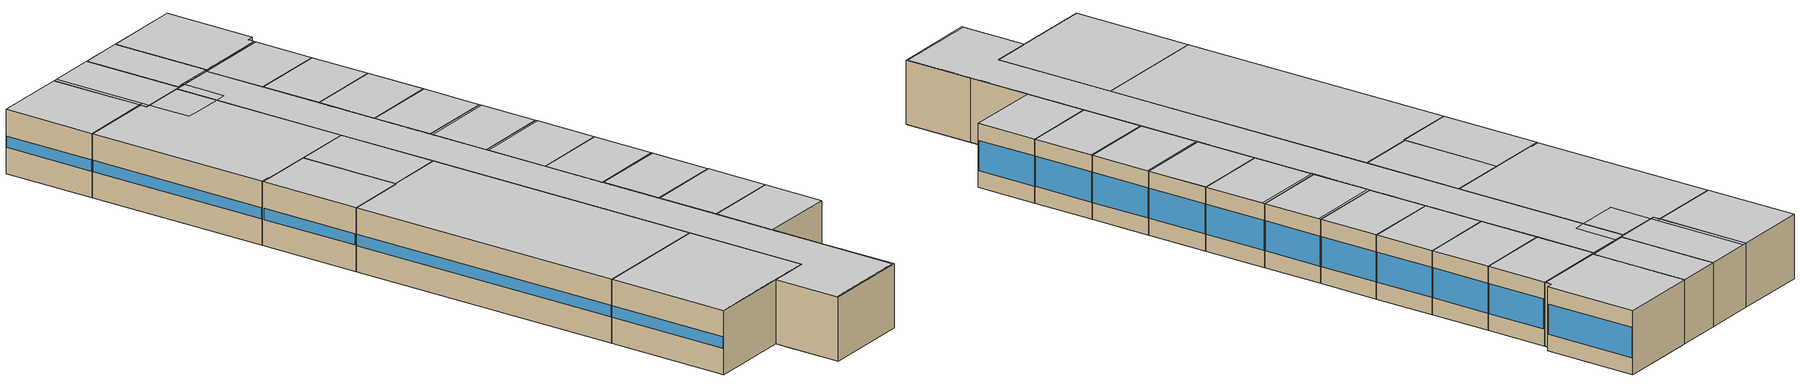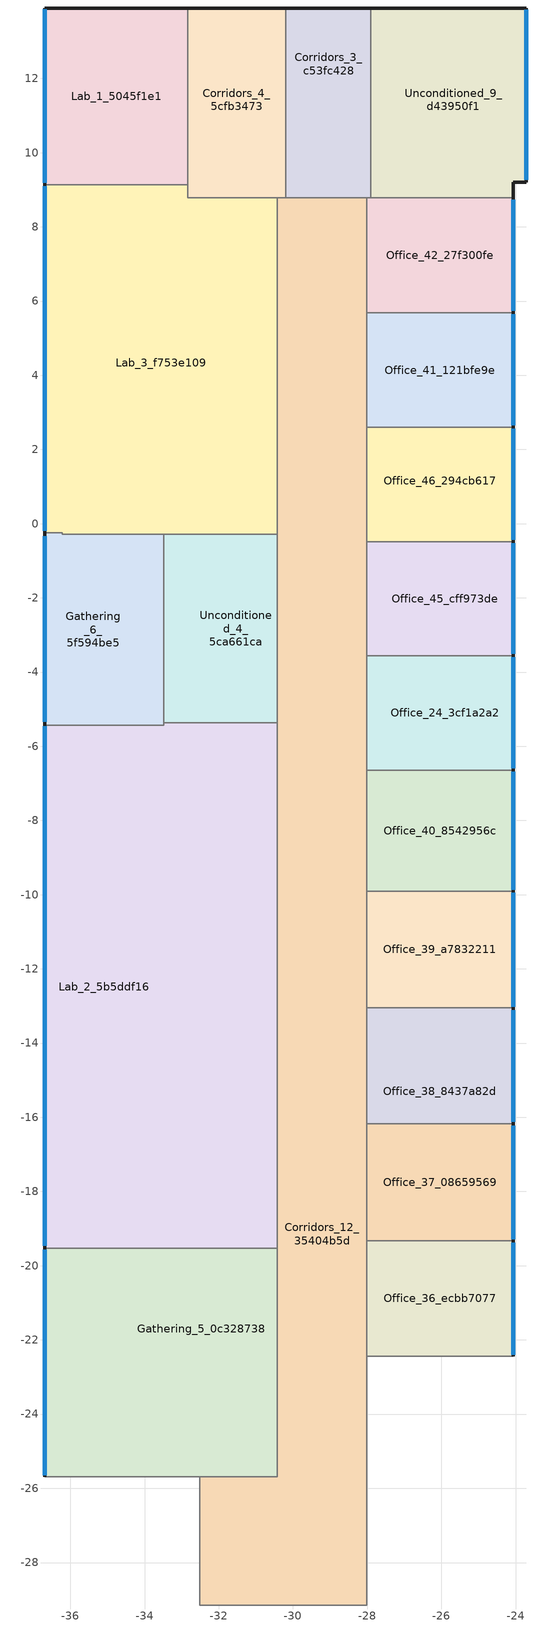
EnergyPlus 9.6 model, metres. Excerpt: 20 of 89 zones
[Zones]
Corridors_12_35404b5d
 floor to Office_31_607c4a88 (Typical Interior Floor): -30.42,-0.29 -29.99,-0.29 -29.99,-5.38 -30.42,-5.37 z3.2
 floor to Corridors_7_dc13e085 (Typical Interior Floor): -28.14,-26.44 -28.14,-29.08 -32.5,-29.08 -32.5,-26.44 z3.2
 floor to Office_30_4ed768eb (Typical Interior Floor): -28.01,-0.29 -28.01,-5.38 -29.99,-5.38 -29.99,-0.29 z3.2
 floor to Office_29_67cce044 (Typical Interior Floor): -28.14,-23.86 -28.14,-26.44 -32.37,-26.44 -32.37,-25.7 -30.42,-25.7 -30.42,-23.86 z3.2
 floor to Office_28_10400e3d (Typical Interior Floor): -28.01,-23.86 -28.01,-29.08 -28.14,-29.08 -28.14,-23.86 z3.2
 floor to Unconditioned_10_469d708f (Typical Interior Floor): -32.37,-25.7 -32.37,-26.44 -32.5,-26.44 -32.5,-25.7 z3.2
 floor to Corridors_15_e7c9870e (Typical Interior Floor): -28.01,-29.08 -28.01,-29.15 -32.5,-29.15 -32.5,-29.08 z3.2
 floor to Classroom_194e9be4 (Typical Interior Floor): -28.01,-14.44 -28.01,-23.86 -30.42,-23.86 -30.42,-14.44 z3.2
 floor to Office_50_54ba95b5 (Typical Interior Floor): -28.01,-9.9 -28.01,-14.44 -30.42,-14.44 -30.42,-9.91 z3.2
 floor to Office_49_43c56797 (Typical Interior Floor): -28.01,-5.38 -28.01,-9.9 -30.42,-9.91 -30.42,-5.38 z3.2
 floor to Office_48_73a71eeb (Typical Interior Floor): -28.01,8.79 -28.01,-0.29 -30.42,-0.29 -30.42,8.79 z3.2
 wall to Corridors_11_0a56b12f (Generic Interior Wall): -32.5,-29.15 -28.01,-29.15 z3.2:6.4
 wall to Office_46_294cb617 (Generic Interior Wall): -28.01,-0.48 -28.01,2.6 z3.2:6.4
 wall to Office_45_cff973de (Generic Interior Wall): -28.01,-3.56 -28.01,-0.48 z3.2:6.4
 wall to Office_42_27f300fe (Generic Interior Wall): -28.01,5.68 -28.01,8.79 z3.2:6.4
 wall to Office_41_121bfe9e (Generic Interior Wall): -28.01,2.6 -28.01,5.68 z3.2:6.4
 wall to Office_40_8542956c (Generic Interior Wall): -28.01,-9.9 -28.01,-6.65 z3.2:6.4
 wall to Office_39_a7832211 (Generic Interior Wall): -28.01,-13.05 -28.01,-9.9 z3.2:6.4
 wall to Office_38_8437a82d (Generic Interior Wall): -28.01,-16.17 -28.01,-13.05 z3.2:6.4
 wall to Office_37_08659569 (Generic Interior Wall): -28.01,-19.33 -28.01,-16.17 z3.2:6.4
 wall to Office_36_ecbb7077 (Generic Interior Wall): -28.01,-22.44 -28.01,-19.33 z3.2:6.4
 wall to Office_27_bf4cd343 (Generic Interior Wall): -28.01,-25.59 -28.01,-22.44 z3.2:6.4
 wall to Office_24_3cf1a2a2 (Generic Interior Wall): -28.01,-6.65 -28.01,-3.56 z3.2:6.4
 wall to Office_23_b7b9b1e6 (Generic Interior Wall): -28.01,-29.15 -28.01,-25.59 z3.2:6.4
 wall to Corridors_4_5cfb3473 (Generic Interior Wall): -30.2,8.79 -30.42,8.79 z3.2:6.4
 wall to Gathering_5_0c328738 (Generic Interior Wall): -30.42,-19.53 -30.42,-25.7 -32.5,-25.7 z3.2:6.4
 wall to Corridors_3_c53fc428 (Generic Interior Wall): -28.01,8.79 -30.2,8.79 z3.2:6.4
 wall to Unconditioned_5_2103653d (Generic Interior Wall): -32.5,-25.7 -32.5,-29.15 z3.2:6.4
 wall to Unconditioned_4_5ca661ca (Generic Interior Wall): -30.42,-0.29 -30.42,-5.37 z3.2:6.4
 wall to Lab_3_f753e109 (Generic Interior Wall): -30.42,8.79 -30.42,-0.29 z3.2:6.4
 wall to Lab_2_5b5ddf16 (Generic Interior Wall): -30.42,-5.37 -30.42,-19.53 z3.2:6.4
 ceiling to Corridors_9_6331bc1f (Typical Interior Ceiling): -28.01,-29.15 -28.01,-29.08 -32.5,-29.08 -32.5,-29.15 z6.4
 ceiling to Office_18_811d692b (Typical Interior Ceiling): -28.01,5.69 -28.01,8.79 -28.04,8.79 -28.04,5.69 z6.4
 ceiling to Office_12_30b5764e (Typical Interior Ceiling): -28.01,-29.08 -28.01,-25.68 -28.04,-25.68 -28.04,-29.08 z6.4
 ceiling to Office_11_963340c0 (Typical Interior Ceiling): -28.04,-25.68 -28.01,-25.59 -28.01,-22.46 -28.04,-22.46 z6.4
 ceiling to Office_10_878a6398 (Typical Interior Ceiling): -28.04,-22.46 -28.01,-22.44 -28.01,-19.35 -28.04,-19.35 z6.4
 ceiling to Office_9_e56703f2 (Typical Interior Ceiling): -28.04,-19.35 -28.01,-19.33 -28.01,-16.21 -28.04,-16.21 z6.4
 ceiling to Office_8_b3c4e221 (Typical Interior Ceiling): -28.04,-16.21 -28.01,-16.17 -28.01,-13.13 -28.04,-13.13 z6.4
 ceiling to Office_7_bfcaf159 (Typical Interior Ceiling): -28.04,-13.13 -28.01,-13.05 -28.01,-9.91 -28.04,-9.91 z6.4
 ceiling to Office_6_da0b6007 (Typical Interior Ceiling): -28.04,-9.91 -28.01,-9.9 -28.01,-6.79 -28.04,-6.79 z6.4
 ceiling to Office_5_a140a577 (Typical Interior Ceiling): -28.04,-6.79 -28.01,-6.65 -28.01,-3.7 -28.04,-3.7 z6.4
 ceiling to Office_4_3ece79b9 (Typical Interior Ceiling): -28.04,-3.7 -28.01,-3.56 -28.01,-0.47 -28.04,-0.47 z6.4
 ceiling to Office_3_e06cf4dc (Typical Interior Ceiling): -28.01,-0.47 -28.01,2.6 -28.04,2.6 -28.04,-0.47 z6.4
 ceiling to Office_2_8028712a (Typical Interior Ceiling): -28.01,2.6 -28.01,5.69 -28.04,5.69 -28.04,2.6 z6.4
 ceiling to Corridors_2_f9285c45 (Typical Interior Ceiling): -29.8,6.58 -29.8,8.79 -30.42,8.79 -30.42,6.58 z6.4
 ceiling to Corridors_1_2bb155a7 (Typical Interior Ceiling): -28.04,-29.08 -28.04,8.79 -29.8,8.79 -29.8,6.58 -30.42,6.58 -30.42,-25.7 -32.5,-25.7 -32.5,-29.08 z6.4
Corridors_3_c53fc428
 floor to Corridors_6_bc43cd3b (Typical Interior Floor): -27.9,10.87 -27.9,8.95 -30.17,8.95 -30.17,10.87 z3.2
 floor to Office_48_73a71eeb (Typical Interior Floor): -27.9,8.95 -27.9,8.79 -30.2,8.79 -30.17,8.95 z3.2
 floor to Unconditioned_7_b0c27ca4 (Typical Interior Floor): -27.9,13.9 -27.9,10.87 -30.17,10.87 -30.17,13.9 z3.2
 floor to Corridors_8_c5d925f6 (Typical Interior Floor): -30.17,13.9 -30.17,8.95 -30.2,8.95 -30.2,13.9 z3.2
 wall outside (Typical Insulated Metal Building Wall-R8): -27.9,13.9 -30.2,13.9 z3.2:6.4
 wall to Corridors_4_5cfb3473 (Generic Interior Wall): -30.2,13.9 -30.2,8.79 z3.2:6.4
 wall to Office_42_27f300fe (Generic Interior Wall): -28.01,8.79 -27.9,8.79 z3.2:6.4
 wall to Unconditioned_9_d43950f1 (Generic Interior Wall): -27.9,8.79 -27.9,13.9 z3.2:6.4
 ceiling to Corridors_2_f9285c45 (Typical Interior Ceiling): -29.8,8.79 -29.8,8.88 -30.16,8.88 -30.16,13.9 -30.2,13.9 -30.2,8.79 z6.4
 ceiling to Corridors_1_2bb155a7 (Typical Interior Ceiling): -28.04,8.79 -28.04,8.88 -29.8,8.88 -29.8,8.79 z6.4
 ceiling to Office_18_811d692b (Typical Interior Ceiling): -27.9,8.79 -27.9,8.88 -28.04,8.88 z6.4
 ceiling to Unconditioned_2_79a6d071 (Typical Interior Ceiling): -27.9,8.88 -27.9,13.9 -30.16,13.9 -30.16,8.88 z6.4
Corridors_4_5cfb3473
 floor to Office_48_73a71eeb (Typical Interior Floor): -30.2,8.95 -30.2,8.79 -32.83,8.79 -32.83,8.95 z3.2
 floor to Corridors_8_c5d925f6 (Typical Interior Floor): -30.2,13.9 -30.2,8.95 -32.83,8.95 -32.83,13.9 z3.2
 wall outside (Typical Insulated Metal Building Wall-R8): -30.2,13.9 -32.83,13.9 z3.2:6.4
 wall to Lab_3_f753e109 (Generic Interior Wall): -32.83,9.13 -32.83,8.79 -30.42,8.79 z3.2:6.4
 wall to Lab_1_5045f1e1 (Generic Interior Wall): -32.83,13.9 -32.83,9.13 z3.2:6.4
 ceiling to Corridors_2_f9285c45 (Typical Interior Ceiling): -30.2,8.79 -30.2,13.9 -32.61,13.9 -32.61,8.79 z6.4
 ceiling to Office_16_f026e725 (Typical Interior Ceiling): -32.61,8.79 -32.61,9.15 -32.83,9.13 -32.83,8.79 z6.4
 ceiling to Office_1_9418702d (Typical Interior Ceiling): -32.61,9.15 -32.61,13.9 -32.83,13.9 -32.83,9.15 z6.4
Gathering_5_0c328738
 floor to Unconditioned_10_469d708f (Typical Interior Floor): -32.37,-23.86 -32.37,-25.7 -34.53,-25.7 -34.53,-23.86 z3.2
 floor to Corridors_5_29b8e683 (Typical Interior Floor): -34.53,-19.53 -34.53,-25.7 -36.7,-25.7 -36.69,-19.53 z3.2
 floor to Classroom_194e9be4 (Typical Interior Floor): -30.42,-19.53 -30.42,-23.86 -34.53,-23.86 -34.53,-19.53 z3.2
 floor to Office_29_67cce044 (Typical Interior Floor): -30.42,-23.86 -30.42,-25.7 -32.37,-25.7 -32.37,-23.86 z3.2
 wall outside (Typical Insulated Metal Building Wall-R8): -36.69,-19.53 -36.7,-25.7 z3.2:6.4
 wall to Unconditioned_5_2103653d (Generic Interior Wall): -36.7,-25.7 -32.5,-25.7 z3.2:6.4
 wall to Lab_2_5b5ddf16 (Generic Interior Wall): -30.42,-19.53 -36.69,-19.53 z3.2:6.4
 window (U 0.25 SHGC 0.22 Simple Glazing Window): -36.69,-19.57 -36.7,-25.65 z4.52:5.08
 ceiling to Office_17_ab032ebf (Typical Interior Ceiling): -30.42,-25.68 -30.42,-19.53 -36.69,-19.53 -36.7,-25.68 z6.4
 ceiling to Corridors_14_29bf0241 (Typical Interior Ceiling): -33.03,-25.7 -33.03,-25.68 -36.7,-25.68 -36.7,-25.7 z6.4
 ceiling to Corridors_1_2bb155a7 (Typical Interior Ceiling): -30.42,-25.7 -30.42,-25.68 -33.03,-25.68 -32.5,-25.7 z6.4
Gathering_6_5f594be5
 floor outside (Typical Insulated Exterior Mass Floor-R10): -36.22,-0.24 -36.22,-5.43 -36.69,-5.43 -36.69,-0.24 z3.2
 floor to Unconditioned_6_3b5a109a (Typical Interior Floor): -33.49,-0.29 -33.49,-5.37 -33.5,-5.37 -34.53,-5.37 -34.53,-0.29 z3.2
 floor to Corridors_5_29b8e683 (Typical Interior Floor): -34.53,-0.29 -34.53,-5.37 -33.5,-5.37 -33.5,-5.43 -36.22,-5.43 -36.22,-0.29 z3.2
 wall outside (Typical Insulated Metal Building Wall-R8): -36.69,-0.24 -36.69,-5.43 z3.2:6.4
 wall to Unconditioned_4_5ca661ca (Generic Interior Wall): -33.49,-5.37 -33.49,-0.29 z3.2:6.4
 wall to Lab_3_f753e109 (Generic Interior Wall): -33.49,-0.29 -36.22,-0.29 -36.22,-0.24 -36.69,-0.24 z3.2:6.4
 wall to Lab_2_5b5ddf16 (Generic Interior Wall): -36.69,-5.43 -33.49,-5.43 -33.49,-5.37 z3.2:6.4
 window (U 0.25 SHGC 0.22 Simple Glazing Window): -36.69,-0.34 -36.69,-5.34 z4.52:5.08
 ceiling to Gathering_1_9c9a8d48 (Typical Interior Ceiling): -33.49,-5.43 -33.49,-0.29 -36.69,-0.29 -36.69,-5.43 z6.4
 ceiling to Office_16_f026e725 (Typical Interior Ceiling): -36.22,-0.29 -36.22,-0.24 -36.69,-0.24 -36.69,-0.29 z6.4
Lab_1_5045f1e1
 floor to Corridors_8_c5d925f6 (Typical Interior Floor): -32.83,13.9 -32.83,9.13 -36.69,9.13 -36.69,13.9 z3.2
 wall outside (Typical Insulated Metal Building Wall-R8): -32.83,13.9 -36.69,13.9 -36.69,9.13 z3.2:6.4
 wall to Lab_3_f753e109 (Generic Interior Wall): -36.69,9.13 -32.83,9.13 z3.2:6.4
 window (U 0.25 SHGC 0.22 Simple Glazing Window): -36.69,13.86 -36.69,9.19 z4.52:5.08
 ceiling to Office_16_f026e725 (Typical Interior Ceiling): -32.83,9.13 -32.83,9.15 -36.69,9.15 -36.69,9.13 z6.4
 ceiling to Office_1_9418702d (Typical Interior Ceiling): -32.83,9.15 -32.83,13.9 -36.69,13.9 -36.69,9.15 z6.4
Lab_2_5b5ddf16
 floor to Corridors_5_29b8e683 (Typical Interior Floor): -33.5,-5.43 -33.5,-14.44 -34.53,-14.44 -34.53,-19.53 -36.69,-19.53 -36.69,-5.43 z3.2
 floor to Classroom_194e9be4 (Typical Interior Floor): -30.42,-14.44 -30.42,-19.53 -34.53,-19.53 -34.53,-14.44 z3.2
 floor to Office_50_54ba95b5 (Typical Interior Floor): -30.42,-9.91 -30.42,-14.44 -33.5,-14.44 -33.5,-9.91 z3.2
 floor to Office_49_43c56797 (Typical Interior Floor): -33.49,-5.38 -30.42,-5.38 -30.42,-9.91 -33.5,-9.91 -33.5,-5.43 z3.2
 floor to Office_31_607c4a88 (Typical Interior Floor): -30.42,-5.37 -30.42,-5.38 -32.66,-5.38 -32.66,-5.37 z3.2
 wall outside (Typical Insulated Metal Building Wall-R8): -36.69,-5.43 -36.69,-19.53 z3.2:6.4
 wall to Unconditioned_4_5ca661ca (Generic Interior Wall): -30.42,-5.37 -33.49,-5.37 z3.2:6.4
 window (U 0.25 SHGC 0.22 Simple Glazing Window): -36.69,-5.46 -36.69,-19.47 z4.52:5.08
 ceiling to Unconditioned_3_21d19eb7 (Typical Interior Ceiling): -30.42,-5.38 -30.42,-5.37 -33.48,-5.37 -33.48,-5.38 z6.4
 ceiling to Office_17_ab032ebf (Typical Interior Ceiling): -30.42,-19.53 -30.42,-5.38 -33.48,-5.38 -33.49,-5.43 -36.69,-5.43 -36.69,-19.53 z6.4
Lab_3_f753e109
 floor to Corridors_8_c5d925f6 (Typical Interior Floor): -32.83,9.13 -32.83,8.95 -36.69,8.95 -36.69,9.13 z3.2
 floor to Office_48_73a71eeb (Typical Interior Floor): -32.83,8.95 -32.83,8.79 -30.42,8.79 -30.42,-0.29 -36.22,-0.29 -36.22,-0.24 -36.69,-0.24 -36.69,8.95 z3.2
 wall outside (Typical Insulated Metal Building Wall-R8): -36.69,9.13 -36.69,-0.24 z3.2:6.4
 wall to Unconditioned_4_5ca661ca (Generic Interior Wall): -33.49,-0.29 -30.42,-0.29 z3.2:6.4
 window (U 0.25 SHGC 0.22 Simple Glazing Window): -36.69,9.1 -36.69,-0.19 z4.52:5.08
 ceiling to Corridors_2_f9285c45 (Typical Interior Ceiling): -30.42,6.58 -30.42,8.79 -32.61,8.79 -32.61,6.58 z6.4
 ceiling to Office_16_f026e725 (Typical Interior Ceiling): -30.42,-0.29 -30.42,6.58 -32.61,6.58 -32.61,8.79 -32.83,8.79 -32.83,9.13 -36.69,9.13 -36.69,-0.24 -36.22,-0.24 -36.22,-0.29 z6.4
Office_24_3cf1a2a2
 floor to Office_49_43c56797 (Typical Interior Floor): -24.07,-3.56 -24.07,-6.65 -28.01,-6.65 -28.01,-5.38 -27.73,-5.38 -27.73,-3.56 z3.2
 floor to Office_30_4ed768eb (Typical Interior Floor): -27.73,-3.56 -27.73,-5.38 -28.01,-5.38 -28.01,-3.56 z3.2
 wall outside (Typical Insulated Metal Building Wall-R8): -24.07,-6.65 -24.07,-3.56 z3.2:6.4
 wall to Office_45_cff973de (Generic Interior Wall): -24.07,-3.56 -28.01,-3.56 z3.2:6.4
 wall to Office_40_8542956c (Generic Interior Wall): -28.01,-6.65 -24.07,-6.65 z3.2:6.4
 window (U 0.25 SHGC 0.22 Simple Glazing Window): -24.07,-6.59 -24.07,-3.61 z4.05:5.55
 ceiling to Office_5_a140a577 (Typical Interior Ceiling): -24.07,-6.65 -24.07,-3.7 -28.01,-3.7 -28.01,-6.65 z6.4
 ceiling to Office_4_3ece79b9 (Typical Interior Ceiling): -24.07,-3.7 -24.07,-3.56 -28.01,-3.56 -28.01,-3.7 z6.4
Office_36_ecbb7077
 floor to Classroom_194e9be4 (Typical Interior Floor): -24.07,-19.33 -24.07,-22.44 -28.01,-22.44 -28.01,-19.33 z3.2
 wall outside (Typical Insulated Metal Building Wall-R8): -24.07,-22.44 -24.07,-19.33 z3.2:6.4
 wall to Office_27_bf4cd343 (Generic Interior Wall): -28.01,-22.44 -24.07,-22.44 z3.2:6.4
 wall to Office_37_08659569 (Generic Interior Wall): -24.07,-19.33 -28.01,-19.33 z3.2:6.4
 window (U 0.25 SHGC 0.22 Simple Glazing Window): -24.07,-22.4 -24.07,-19.38 z4.05:5.55
 ceiling to Office_10_878a6398 (Typical Interior Ceiling): -24.07,-22.44 -24.07,-19.35 -28.01,-19.35 -28.01,-22.44 z6.4
 ceiling to Office_9_e56703f2 (Typical Interior Ceiling): -24.07,-19.35 -24.07,-19.33 -28.01,-19.33 -28.01,-19.35 z6.4
Office_37_08659569
 floor to Classroom_194e9be4 (Typical Interior Floor): -24.07,-16.17 -24.07,-19.33 -28.01,-19.33 -28.01,-16.17 z3.2
 wall outside (Typical Insulated Metal Building Wall-R8): -24.07,-19.33 -24.07,-16.17 z3.2:6.4
 wall to Office_38_8437a82d (Generic Interior Wall): -24.07,-16.17 -28.01,-16.17 z3.2:6.4
 window (U 0.25 SHGC 0.22 Simple Glazing Window): -24.07,-19.28 -24.07,-16.22 z4.05:5.55
 ceiling to Office_9_e56703f2 (Typical Interior Ceiling): -24.07,-19.33 -24.07,-16.21 -28.01,-16.21 -28.01,-19.33 z6.4
 ceiling to Office_8_b3c4e221 (Typical Interior Ceiling): -24.07,-16.21 -24.07,-16.17 -28.01,-16.17 -28.01,-16.21 z6.4
Office_38_8437a82d
 floor to Classroom_194e9be4 (Typical Interior Floor): -24.07,-14.44 -24.07,-16.17 -28.01,-16.17 -28.01,-14.44 z3.2
 floor to Office_50_54ba95b5 (Typical Interior Floor): -24.07,-13.05 -24.07,-14.44 -28.01,-14.44 -28.01,-13.05 z3.2
 wall outside (Typical Insulated Metal Building Wall-R8): -24.07,-16.17 -24.07,-13.05 z3.2:6.4
 wall to Office_39_a7832211 (Generic Interior Wall): -24.07,-13.05 -28.01,-13.05 z3.2:6.4
 window (U 0.25 SHGC 0.22 Simple Glazing Window): -24.07,-16.13 -24.07,-13.11 z4.05:5.55
 ceiling to Office_8_b3c4e221 (Typical Interior Ceiling): -24.07,-16.17 -24.07,-13.13 -28.01,-13.13 -28.01,-16.17 z6.4
 ceiling to Office_7_bfcaf159 (Typical Interior Ceiling): -24.07,-13.13 -24.07,-13.05 -28.01,-13.05 -28.01,-13.13 z6.4
Office_39_a7832211
 floor to Office_50_54ba95b5 (Typical Interior Floor): -24.07,-9.9 -24.07,-13.05 -28.01,-13.05 -28.01,-9.9 z3.2
 wall outside (Typical Insulated Metal Building Wall-R8): -24.07,-13.05 -24.07,-9.9 z3.2:6.4
 wall to Office_40_8542956c (Generic Interior Wall): -24.07,-9.9 -28.01,-9.9 z3.2:6.4
 window (U 0.25 SHGC 0.22 Simple Glazing Window): -24.07,-13.02 -24.07,-9.95 z4.05:5.55
 ceiling to Office_7_bfcaf159 (Typical Interior Ceiling): -24.07,-13.05 -24.07,-9.91 -28.01,-9.91 -28.01,-13.05 z6.4
 ceiling to Office_6_da0b6007 (Typical Interior Ceiling): -24.07,-9.91 -24.07,-9.9 -28.01,-9.9 -28.01,-9.91 z6.4
Office_40_8542956c
 floor to Office_49_43c56797 (Typical Interior Floor): -24.07,-6.65 -24.07,-9.9 -28.01,-9.9 -28.01,-6.65 z3.2
 wall outside (Typical Insulated Metal Building Wall-R8): -24.07,-9.9 -24.07,-6.65 z3.2:6.4
 window (U 0.25 SHGC 0.22 Simple Glazing Window): -24.07,-9.86 -24.07,-6.69 z4.05:5.55
 ceiling to Office_6_da0b6007 (Typical Interior Ceiling): -24.07,-9.9 -24.07,-6.79 -28.01,-6.79 -28.01,-9.9 z6.4
 ceiling to Office_5_a140a577 (Typical Interior Ceiling): -24.07,-6.79 -24.07,-6.65 -28.01,-6.65 -28.01,-6.79 z6.4
Office_41_121bfe9e
 floor to Office_48_73a71eeb (Typical Interior Floor): -24.07,5.68 -24.07,2.6 -28.01,2.6 -28.01,5.68 z3.2
 wall outside (Typical Insulated Metal Building Wall-R8): -24.07,2.6 -24.07,5.68 z3.2:6.4
 wall to Office_46_294cb617 (Generic Interior Wall): -28.01,2.6 -24.07,2.6 z3.2:6.4
 wall to Office_42_27f300fe (Generic Interior Wall): -24.07,5.68 -28.01,5.68 z3.2:6.4
 window (U 0.25 SHGC 0.22 Simple Glazing Window): -24.07,2.65 -24.07,5.65 z4.05:5.55
 ceiling to Office_2_8028712a (Typical Interior Ceiling): -24.07,2.6 -24.07,5.68 -28.01,5.68 -28.01,2.6 z6.4
Office_42_27f300fe
 floor to Office_48_73a71eeb (Typical Interior Floor): -24.07,8.79 -24.07,5.68 -28.01,5.68 -28.01,8.79 z3.2
 wall outside (Typical Insulated Metal Building Wall-R8): -24.07,5.68 -24.07,8.79 z3.2:6.4
 wall to Unconditioned_9_d43950f1 (Generic Interior Wall): -24.07,8.79 -27.9,8.79 z3.2:6.4
 window (U 0.25 SHGC 0.22 Simple Glazing Window): -24.07,5.74 -24.07,8.73 z4.05:5.55
 ceiling to Office_18_811d692b (Typical Interior Ceiling): -24.07,5.69 -24.07,8.79 -28.01,8.79 -28.01,5.69 z6.4
 ceiling to Office_2_8028712a (Typical Interior Ceiling): -24.07,5.68 -24.07,5.69 -28.01,5.69 -28.01,5.68 z6.4
Office_45_cff973de
 floor to Office_30_4ed768eb (Typical Interior Floor): -27.73,-0.48 -27.73,-3.56 -28.01,-3.56 -28.01,-0.48 z3.2
 floor to Office_49_43c56797 (Typical Interior Floor): -24.07,-0.48 -24.07,-3.56 -27.73,-3.56 -27.73,-0.48 z3.2
 wall outside (Typical Insulated Metal Building Wall-R8): -24.07,-3.56 -24.07,-0.48 z3.2:6.4
 wall to Office_46_294cb617 (Generic Interior Wall): -24.07,-0.48 -28.01,-0.48 z3.2:6.4
 window (U 0.25 SHGC 0.22 Simple Glazing Window): -24.07,-3.51 -24.07,-0.52 z4.05:5.55
 ceiling to Office_4_3ece79b9 (Typical Interior Ceiling): -24.07,-3.56 -24.07,-0.48 -28.01,-0.48 -28.01,-3.56 z6.4
Office_46_294cb617
 floor to Office_30_4ed768eb (Typical Interior Floor): -28.01,-0.29 -27.73,-0.29 -27.73,-0.48 -28.01,-0.48 z3.2
 floor to Office_49_43c56797 (Typical Interior Floor): -27.73,-0.07 -24.07,-0.07 -24.07,-0.48 -27.73,-0.48 z3.2
 floor to Office_48_73a71eeb (Typical Interior Floor): -24.07,2.6 -24.07,-0.07 -27.73,-0.07 -27.73,-0.29 -28.01,-0.29 -28.01,2.6 z3.2
 wall outside (Typical Insulated Metal Building Wall-R8): -24.07,-0.48 -24.07,2.6 z3.2:6.4
 window (U 0.25 SHGC 0.22 Simple Glazing Window): -24.07,-0.43 -24.07,2.56 z4.05:5.55
 ceiling to Office_4_3ece79b9 (Typical Interior Ceiling): -24.07,-0.48 -24.07,-0.47 -28.01,-0.47 -28.01,-0.48 z6.4
 ceiling to Office_3_e06cf4dc (Typical Interior Ceiling): -24.07,-0.47 -24.07,2.6 -28.01,2.6 -28.01,-0.47 z6.4
Unconditioned_4_5ca661ca
 floor to Office_31_607c4a88 (Typical Interior Floor): -30.42,-0.29 -30.42,-5.37 -32.66,-5.37 -32.66,-0.29 z3.2
 floor to Unconditioned_6_3b5a109a (Typical Interior Floor): -32.66,-0.29 -32.66,-5.37 -33.49,-5.37 -33.49,-0.29 z3.2
 ceiling to Unconditioned_3_21d19eb7 (Typical Interior Ceiling): -30.42,-5.37 -30.42,-0.29 -33.48,-0.29 -33.48,-5.37 z6.4
 ceiling to Gathering_1_9c9a8d48 (Typical Interior Ceiling): -33.48,-5.37 -33.48,-0.29 -33.49,-0.29 -33.49,-5.37 z6.4
Unconditioned_9_d43950f1
 floor to Unconditioned_8_9fdc3d86 (Typical Interior Floor): -23.7,13.9 -23.7,9.2 -24.07,9.2 -24.07,8.95 -27.65,8.95 -27.65,13.9 z3.2
 floor to Unconditioned_7_b0c27ca4 (Typical Interior Floor): -27.65,13.9 -27.65,10.87 -27.9,10.87 -27.9,13.9 z3.2
 floor to Corridors_6_bc43cd3b (Typical Interior Floor): -27.65,10.87 -27.65,8.95 -27.9,8.95 -27.9,10.87 z3.2
 floor to Office_48_73a71eeb (Typical Interior Floor): -24.07,8.95 -24.07,8.79 -27.9,8.79 -27.9,8.95 z3.2
 wall outside (Typical Insulated Metal Building Wall-R8): -24.07,8.79 -24.07,9.2 -23.7,9.2 -23.7,13.9 -27.9,13.9 z3.2:6.4
 window (U 0.25 SHGC 0.22 Simple Glazing Window): -23.7,9.27 -23.7,13.85 z4.05:5.55
 ceiling to Unconditioned_2_79a6d071 (Typical Interior Ceiling): -27.87,8.88 -27.87,13.9 -27.9,13.9 -27.9,8.88 z6.4
 ceiling to Unconditioned_1_a5af4f76 (Typical Interior Ceiling): -24.07,8.87 -24.07,9.2 -23.7,9.2 -23.7,13.9 -27.87,13.9 -27.87,8.88 z6.4
 ceiling to Office_18_811d692b (Typical Interior Ceiling): -24.07,8.79 -24.07,8.87 -27.9,8.88 -27.9,8.79 z6.4
[Building]
unnamed: North Axis {deg}=0; Terrain=City; Solar Distribution=FullExteriorWithReflections
[Site:Location]
Sydney: Latitude {deg}=-33; Longitude {deg}=151; Time Zone {hr}=11; Elevation {m}=0
[SizingPeriod:DesignDay] Month=1; Day of Month=21; Day Type=SummerDesignDay; Dry-Bulb Temperature Range Modifier Type=DefaultMultipliers; Barometric Pressure {Pa}=100845; Wind Speed {m/s}=3.35; Wind Direction {deg}=0; Rain Indicator=No; Snow Indicator=No; Daylight Saving Time Indicator=No; Solar Model Indicator=ASHRAEClearSky; Sky Clearness=0; Begin Environment Reset Mode=FullResetAtBeginEnvironment
Name | Maximum Dry-Bulb Temperature {C} | Daily Dry-Bulb Temperature Range {deltaC} | Humidity Condition Type | Wetbulb or DewPoint at Maximum Dry-Bulb {C} | Enthalpy at Maximum Dry-Bulb {J/kg}
Sydney.Obs-Observatory.Hill Ann Clg .4% Condns DB=>MWB | 31.7 | 8.9 | Wetbulb | 19.8
Sydney.Obs-Observatory.Hill Ann Clg .4% Condns DP=>MDB | 24.9 | 6 | Dewpoint | 21.7
Sydney.Obs-Observatory.Hill Ann Clg .4% Condns Enth=>MDB | 27.6 | 6 | Enthalpy |  | 68500
Sydney.Obs-Observatory.Hill Ann Clg .4% Condns WB=>MDB | 27.4 | 7.2 | Wetbulb | 23
[Material] Thermal Absorptance=0.9
Name | Roughness | Thickness {m} | Conductivity {W/m-K} | Density {kg/m3} | Specific Heat {J/kg-K} | Solar Absorptance | Visible Absorptance
1/2IN Gypsum | Smooth | 0.0127 | 0.159893 | 784.902 | 829.465 | 0.4 | 0.4
100mm Normalweight concrete floor | MediumRough | 0.1016 | 2.3089 | 2322.01 | 832.02 | 0.7 | 0.7
4 in. Normalweight Concrete Floor | MediumRough | 0.1016 | 2.30846 | 2322.01 | 831.464 | 0.7 | 0.7
Generic Gypsum Board | MediumSmooth | 0.0127 | 0.16 | 800 | 1090 | 0.5 | 0.5
Generic Wall Air Gap | Smooth | 0.1 | 0.667 | 1.28 | 1000 | 0.7 | 0.7
Metal Siding | Smooth | 0.0015 | 44.9299 | 7688.88 | 409.736 | 0.7 | 0.7
[Material:NoMass] Thermal Absorptance=0.9; Solar Absorptance=0.7
Name | Roughness | Thermal Resistance {m2-K/W} | Visible Absorptance
CP02 CARPET PAD; Typical Carpet Pad | VeryRough | 0.21648 | 0.8
Typical Insulation-R8 | MediumSmooth | 1.40888 | 0.7
[WindowMaterial:SimpleGlazingSystem]
U 0.25 SHGC 0.22 Simple Glazing: U-Factor {W/m2-K}=1.4195; Solar Heat Gain Coefficient=0.22; Visible Transmittance=0.242
[Construction]
Generic Interior Wall: Generic Gypsum Board, Generic Wall Air Gap, Generic Gypsum Board
Typical Insulated Exterior Mass Floor-R10: Typical Insulation-R8, 4 in. Normalweight Concrete Floor, Typical Carpet Pad
Typical Insulated Metal Building Wall-R8: Metal Siding, Typical Insulation-R8, 1/2IN Gypsum
Typical Interior Ceiling: CP02 CARPET PAD, 100mm Normalweight concrete floor
Typical Interior Floor: 100mm Normalweight concrete floor, CP02 CARPET PAD
U 0.25 SHGC 0.22 Simple Glazing Window: U 0.25 SHGC 0.22 Simple Glazing
[Zone] Multiplier=1; Ceiling Height {m}=3.2; Part of Total Floor Area=Yes
Name | Volume {m3}
Corridors_12_35404b5d | 314.86
Corridors_3_c53fc428 | 37.5746
Corridors_4_5cfb3473 | 42.9867
Gathering_5_0c328738 | 123.82
Gathering_6_5f594be5 | 52.8266
Lab_1_5045f1e1 | 58.9288
Lab_2_5b5ddf16 | 283.767
Lab_3_f753e109 | 186.504
Office_24_3cf1a2a2 | 39.0451
Office_36_ecbb7077 | 39.3014
Office_37_08659569 | 39.8924
Office_38_8437a82d | 39.4396
Office_39_a7832211 | 39.7826
Office_40_8542956c | 41.1006
Office_41_121bfe9e | 38.9487
Office_42_27f300fe | 39.3012
Office_45_cff973de | 38.8773
Office_46_294cb617 | 38.9044
Unconditioned_4_5ca661ca | 49.9016
Unconditioned_9_d43950f1 | 68.0947
